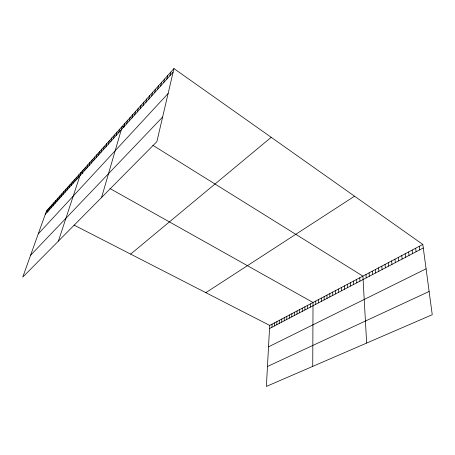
<?xml version="1.0" encoding="UTF-8"?>
<svg xmlns="http://www.w3.org/2000/svg" width="455" height="455" viewBox="0 0 455 455"><rect width="100%" height="100%" fill="white"/><g stroke="black" fill="none" stroke-linecap="round" stroke-linejoin="round"><path stroke-width="0.68" d="M315.764 304.304L315.77 301.051M312.733 366.377L313.029 302.495L110.019 188.563M310.287 307.171L310.316 303.934M307.586 308.587L307.62 305.356M304.901 309.997L304.947 306.772M302.239 311.391L302.296 308.171M299.6 312.773L299.669 309.565M296.984 314.143L297.058 310.941M294.385 315.503L294.47 312.312M291.809 316.851L291.905 313.666M289.255 318.193L289.357 315.014M286.718 319.518L286.832 316.35M284.204 320.838L284.324 317.675M281.708 322.14L281.838 318.989M279.233 323.437L279.37 320.292M276.776 324.728L276.924 321.588M274.342 326.002L274.496 322.874M271.919 327.27L272.084 324.148M422.809 244.454L269.69 325.41L266.374 386.426L432.25 314.706L422.809 244.454L173.946 68.574L46.478 210.955L22.75 277.118L156.873 141.63L173.946 68.574M169.931 75.684L170.779 72.112M166.792 79.176L167.656 75.604M163.692 82.628L164.562 79.056M160.626 86.035L161.514 82.463M157.595 89.402L158.494 85.836M154.603 92.729L155.513 89.163M151.646 96.016L152.567 92.456M148.722 99.27L149.655 95.709M145.833 102.483L146.777 98.923M142.978 105.657L143.934 102.102M140.157 108.796L141.118 105.241M137.364 111.896L138.337 108.353M134.606 114.967L135.59 111.424M131.876 117.999L132.871 114.461M129.18 120.996L130.181 117.464M126.513 123.965L127.519 120.433M123.874 126.894L124.892 123.368M101.59 197.47L122.293 126.274L123.936 127.292M118.618 132.741L119.648 129.226M115.997 135.658L117.037 132.143M113.403 138.542L114.455 135.027M110.844 141.391L111.896 137.882M108.307 144.207L109.371 140.709M105.799 146.993L106.868 143.501M103.319 149.752L104.394 146.26M100.868 152.482L101.948 148.995M98.439 155.178L99.531 151.697M96.039 157.845L97.137 154.37M93.667 160.484L94.765 157.015M91.319 163.1L92.422 159.637M88.992 165.683L90.107 162.225M86.695 168.242L87.809 164.79M84.414 170.773L85.54 167.326M82.162 173.275L83.293 169.834M58.388 241.116L81.07 172.32L82.844 173.315M77.731 178.206L78.869 174.777M75.547 180.635L76.685 177.211M73.386 183.041L74.529 179.623M71.247 185.418L72.396 182.006M69.126 187.773L70.28 184.366M67.033 190.105L68.187 186.704M64.957 192.408L66.117 189.018M62.898 194.694L64.064 191.31M58.849 199.199L60.026 195.826M60.868 196.958L62.034 193.58M56.858 201.417L58.03 198.05M54.879 203.612L56.062 200.251M52.922 205.785L54.105 202.435M50.988 207.941L52.171 204.596M47.166 212.189L48.355 208.856M49.066 210.073L50.255 206.735M45.284 214.282L173.11 72.152M38.237 233.927L168.128 93.468M30.587 255.261L162.623 117.032M130.642 254.112L271.214 137.319M205.825 292.662L354.53 196.202M269.525 328.527L423.286 247.986M268.53 346.818L426.085 268.825M267.455 366.485L429.128 291.479M46.478 210.955L48.162 211.814M74.034 225.083L269.69 325.41M152.823 145.287L362.902 276.128L366.656 343.064M419.22 246.354L419.675 249.875M415.66 248.237L416.098 251.751M412.133 250.102L412.554 253.606M408.641 251.945L409.045 255.443M405.183 253.776L405.564 257.263M401.754 255.591L402.123 259.071M398.352 257.388L398.705 260.857M394.986 259.168L395.321 262.632M391.647 260.931L391.965 264.389M388.337 262.683L388.644 266.13M385.061 264.412L385.351 267.853M381.813 266.13L382.086 269.565M378.588 267.836L378.85 271.26M375.398 269.525L375.642 272.937M372.236 271.197L372.463 274.604M369.096 272.852L369.312 276.253M365.985 274.501L366.19 277.891M359.763 277.789L359.939 281.167M356.652 279.433L356.811 282.805M353.563 281.065L353.711 284.426M350.504 282.686L350.64 286.036M347.472 284.29L347.597 287.634M344.463 285.876L344.577 289.215M341.483 287.452L341.586 290.779M338.531 289.016L338.617 292.337M335.602 290.563L335.676 293.873M332.696 292.099L332.759 295.403M329.812 293.623L329.864 296.916M326.957 295.13L326.997 298.423M324.125 296.632L324.153 299.908M321.315 298.116L321.332 301.386M318.534 299.589L318.54 302.854"/></g></svg>
